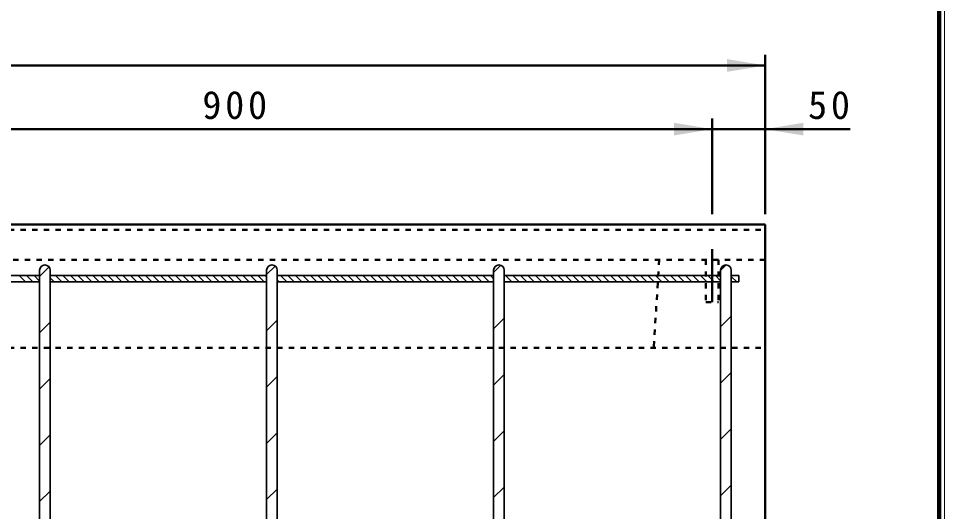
# Model space of a CAD drawing. Units: millimetres, scale not verified. Extents: x 100 to 4105, y 100 to 2870.
# Drawn here: x 3232 to 4105, y 1335 to 1799 of the extents above; entities that cross this region are included whole.
import ezdxf

# ---------------------------------------------------------------- set-up
doc = ezdxf.new("R2010")
doc.units = ezdxf.units.MM
doc.header["$LTSCALE"] = 5
doc.linetypes.add('USER1', pattern=[2.2, 1, -1.2])
doc.linetypes.add('USER2', pattern=[13.4, 10, -1.2, 1, -1.2])
doc.layers.add('V-nasSTD', color=7, linetype='Continuous', lineweight=35)
doc.styles.add('ＭＳ ゴシック', font='')
doc.styles.get('ＭＳ ゴシック').set_extended_font_data('MS Gothic')

msp = doc.modelspace()

# ---------------------------------------------------------------- hatches: boundary and pattern name
at = {"layer": 'V-nasSTD'}
for points in [[(3900, 1748.81), (3936, 1754.81), (3900, 1760.81)], [(3850, 1688.81), (3886, 1694.81), (3850, 1700.81)], [(3972, 1700.81), (3936, 1694.81), (3972, 1688.81)]]:
    msp.add_hatch(color=256, dxfattribs=at).paths.add_polyline_path(points)

# ---------------------------------------------------------------- linework, layer by layer
at = {"layer": 'V-nasSTD', "lineweight": 100}
msp.add_line((4100, 105), (4100, 2865), dxfattribs=at)
at = {"layer": 'V-nasSTD', "lineweight": 50}
for p, q in [((3936, 1614.81), (3936, 1764.81)), ((1936, 1754.81), (3936, 1754.81)), ((3886, 1614.81), (3886, 1704.81)), ((2986, 1694.81), (3886, 1694.81)), ((3886, 1694.81), (3936, 1694.81)), ((4016, 1694.81), (3936, 1694.81)), ((1936, 1604.81), (3936, 1604.81)), ((3936, 1604.81), (3936, 888.81))]:
    msp.add_line(p, q, dxfattribs=at)
at = {"layer": 'V-nasSTD', "linetype": 'USER1', "lineweight": 50}
for p, q in [((1936, 1599.81), (3936, 1599.81)), ((3936, 1571.81), (1936, 1571.81)), ((3836, 1571.81), (3831, 1488.81)), ((3880, 1571.81), (3880, 1531.81)), ((3892, 1571.81), (3892, 1531.81)), ((3880, 1531.81), (3892, 1531.81)), ((1936, 1488.81), (3936, 1488.81))]:
    msp.add_line(p, q, dxfattribs=at)
at = {"layer": 'V-nasSTD', "linetype": 'USER2', "lineweight": 50}
msp.add_line((3886, 1581.81), (3886, 1531.81), dxfattribs=at)
at = {"layer": 'V-nasSTD'}
for p, q in [((3252, 1556.001), (3260.917, 1564.918)), ((3466, 1557.869), (3473.966, 1565.835)), ((3680, 1559.737), (3686.755, 1566.492)), ((3894, 1561.605), (3899.201, 1566.806)), ((3048, 1556.81), (3252, 1556.81)), ((3232.642, 1556.81), (3238.642, 1550.81)), ((3239.713, 1556.81), (3245.713, 1550.81)), ((3246.785, 1556.81), (3252, 1551.594)), ((3252, 1561.81), (3252, 911.81)), ((3262, 1561.81), (3262, 911.81)), ((3262, 1556.81), (3466, 1556.81)), ((3262, 1554.584), (3265.774, 1550.81)), ((3266.845, 1556.81), (3272.845, 1550.81)), ((3273.917, 1556.81), (3279.917, 1550.81)), ((3280.988, 1556.81), (3286.988, 1550.81)), ((3288.059, 1556.81), (3294.059, 1550.81)), ((3295.13, 1556.81), (3301.13, 1550.81)), ((3302.201, 1556.81), (3308.201, 1550.81)), ((3309.272, 1556.81), (3315.272, 1550.81)), ((3316.343, 1556.81), (3322.343, 1550.81)), ((3323.414, 1556.81), (3329.414, 1550.81)), ((3330.485, 1556.81), (3336.485, 1550.81)), ((3337.556, 1556.81), (3343.556, 1550.81)), ((3344.627, 1556.81), (3350.627, 1550.81)), ((3351.698, 1556.81), (3357.698, 1550.81)), ((3358.769, 1556.81), (3364.769, 1550.81)), ((3365.84, 1556.81), (3371.84, 1550.81)), ((3372.912, 1556.81), (3378.912, 1550.81)), ((3379.983, 1556.81), (3385.983, 1550.81)), ((3387.054, 1556.81), (3393.054, 1550.81)), ((3394.125, 1556.81), (3400.125, 1550.81)), ((3401.196, 1556.81), (3407.196, 1550.81)), ((3408.267, 1556.81), (3414.267, 1550.81)), ((3415.338, 1556.81), (3421.338, 1550.81)), ((3422.409, 1556.81), (3428.409, 1550.81)), ((3429.48, 1556.81), (3435.48, 1550.81)), ((3436.551, 1556.81), (3442.551, 1550.81)), ((3443.622, 1556.81), (3449.622, 1550.81)), ((3450.693, 1556.81), (3456.693, 1550.81)), ((3457.764, 1556.81), (3463.764, 1550.81)), ((3464.835, 1556.81), (3466, 1555.645)), ((3466, 1561.81), (3466, 911.81)), ((3476, 1561.81), (3476, 911.81)), ((3476, 1556.81), (3680, 1556.81)), ((3478.978, 1556.81), (3484.978, 1550.81)), ((3486.049, 1556.81), (3492.049, 1550.81)), ((3493.12, 1556.81), (3499.12, 1550.81)), ((3500.191, 1556.81), (3506.191, 1550.81)), ((3507.262, 1556.81), (3513.262, 1550.81)), ((3514.333, 1556.81), (3520.333, 1550.81)), ((3521.404, 1556.81), (3527.404, 1550.81)), ((3528.475, 1556.81), (3534.475, 1550.81)), ((3535.546, 1556.81), (3541.546, 1550.81)), ((3542.617, 1556.81), (3548.617, 1550.81)), ((3549.688, 1556.81), (3555.688, 1550.81)), ((3556.759, 1556.81), (3562.759, 1550.81)), ((3563.83, 1556.81), (3569.83, 1550.81)), ((3570.901, 1556.81), (3576.901, 1550.81)), ((3577.972, 1556.81), (3583.972, 1550.81)), ((3585.044, 1556.81), (3591.044, 1550.81)), ((3592.115, 1556.81), (3598.115, 1550.81)), ((3599.186, 1556.81), (3605.186, 1550.81)), ((3606.257, 1556.81), (3612.257, 1550.81)), ((3613.328, 1556.81), (3619.328, 1550.81)), ((3620.399, 1556.81), (3626.399, 1550.81)), ((3627.47, 1556.81), (3633.47, 1550.81)), ((3634.541, 1556.81), (3640.541, 1550.81)), ((3641.612, 1556.81), (3647.612, 1550.81)), ((3648.683, 1556.81), (3654.683, 1550.81)), ((3655.754, 1556.81), (3661.754, 1550.81)), ((3662.825, 1556.81), (3668.825, 1550.81)), ((3669.896, 1556.81), (3675.896, 1550.81)), ((3676.967, 1556.81), (3680, 1553.777)), ((3680, 1561.81), (3680, 911.81)), ((3690, 1561.81), (3690, 911.81)), ((3690, 1556.81), (3894, 1556.81)), ((3691.11, 1556.81), (3697.11, 1550.81)), ((3698.181, 1556.81), (3704.181, 1550.81)), ((3705.252, 1556.81), (3711.252, 1550.81)), ((3712.323, 1556.81), (3718.323, 1550.81)), ((3719.394, 1556.81), (3725.394, 1550.81)), ((3726.465, 1556.81), (3732.465, 1550.81)), ((3733.536, 1556.81), (3739.536, 1550.81)), ((3740.607, 1556.81), (3746.607, 1550.81)), ((3747.678, 1556.81), (3753.678, 1550.81)), ((3754.749, 1556.81), (3760.749, 1550.81)), ((3761.82, 1556.81), (3767.82, 1550.81)), ((3768.891, 1556.81), (3774.891, 1550.81)), ((3775.962, 1556.81), (3781.962, 1550.81)), ((3783.033, 1556.81), (3789.033, 1550.81)), ((3790.105, 1556.81), (3796.105, 1550.81)), ((3797.176, 1556.81), (3803.176, 1550.81)), ((3804.247, 1556.81), (3810.247, 1550.81)), ((3811.318, 1556.81), (3817.318, 1550.81)), ((3818.389, 1556.81), (3824.389, 1550.81)), ((3825.46, 1556.81), (3831.46, 1550.81)), ((3832.531, 1556.81), (3838.531, 1550.81)), ((3839.602, 1556.81), (3845.602, 1550.81)), ((3846.673, 1556.81), (3852.673, 1550.81)), ((3853.744, 1556.81), (3859.744, 1550.81)), ((3860.815, 1556.81), (3866.815, 1550.81)), ((3867.886, 1556.81), (3873.886, 1550.81)), ((3874.957, 1556.81), (3880.957, 1550.81)), ((3882.028, 1556.81), (3888.028, 1550.81)), ((3889.099, 1556.81), (3894, 1551.909)), ((3894, 1561.81), (3894, 911.81)), ((3904, 1561.81), (3904, 911.81)), ((3904, 1556.81), (3911, 1556.81)), ((3904, 1556.051), (3909.242, 1550.81)), ((3910.313, 1556.81), (3911, 1556.122)), ((3911, 1556.81), (3911, 1550.81)), ((3048, 1550.81), (3252, 1550.81)), ((3262, 1550.81), (3466, 1550.81)), ((3476, 1552.716), (3477.906, 1550.81)), ((3476, 1550.81), (3680, 1550.81)), ((3690, 1550.81), (3894, 1550.81)), ((3904, 1550.81), (3911, 1550.81)), ((3252, 1502.968), (3262, 1512.968)), ((3466, 1504.836), (3476, 1514.836)), ((3680, 1506.704), (3690, 1516.704)), ((3894, 1508.572), (3904, 1518.572)), ((3252, 1449.935), (3262, 1459.935)), ((3466, 1451.803), (3476, 1461.803)), ((3680, 1453.671), (3690, 1463.671)), ((3894, 1455.539), (3904, 1465.539)), ((3252, 1396.902), (3262, 1406.902)), ((3466, 1398.77), (3476, 1408.77)), ((3680, 1400.638), (3690, 1410.638)), ((3894, 1402.506), (3904, 1412.506)), ((3252, 1343.869), (3262, 1353.869)), ((3466, 1345.737), (3476, 1355.737)), ((3680, 1347.605), (3690, 1357.605)), ((3894, 1349.473), (3904, 1359.473))]:
    msp.add_line(p, q, dxfattribs=at)
at = {"layer": 'V-nasSTD', "lineweight": 13}
msp.add_lwpolyline([(100, 100), (100, 2870), (4105, 2870), (4105, 100)], close=True, dxfattribs=at)
at = {"layer": 'V-nasSTD'}
for centre in [(3257, 1561.81), (3471, 1561.81), (3685, 1561.81), (3899, 1561.81)]:
    msp.add_arc(centre, 5, 0, 180, dxfattribs=at)

# ---------------------------------------------------------------- texts
at = {"layer": 'V-nasSTD', "char_height": 26.39, "attachment_point": 1, "style": 'ＭＳ ゴシック'}
for s, insert in [('\\T1.2;900', (3405.4, 1730.81)), ('\\T1.2;50', (3976.4, 1730.81))]:
    msp.add_mtext(s, dxfattribs=dict(at, insert=insert))

doc.saveas('drawing.dxf')
